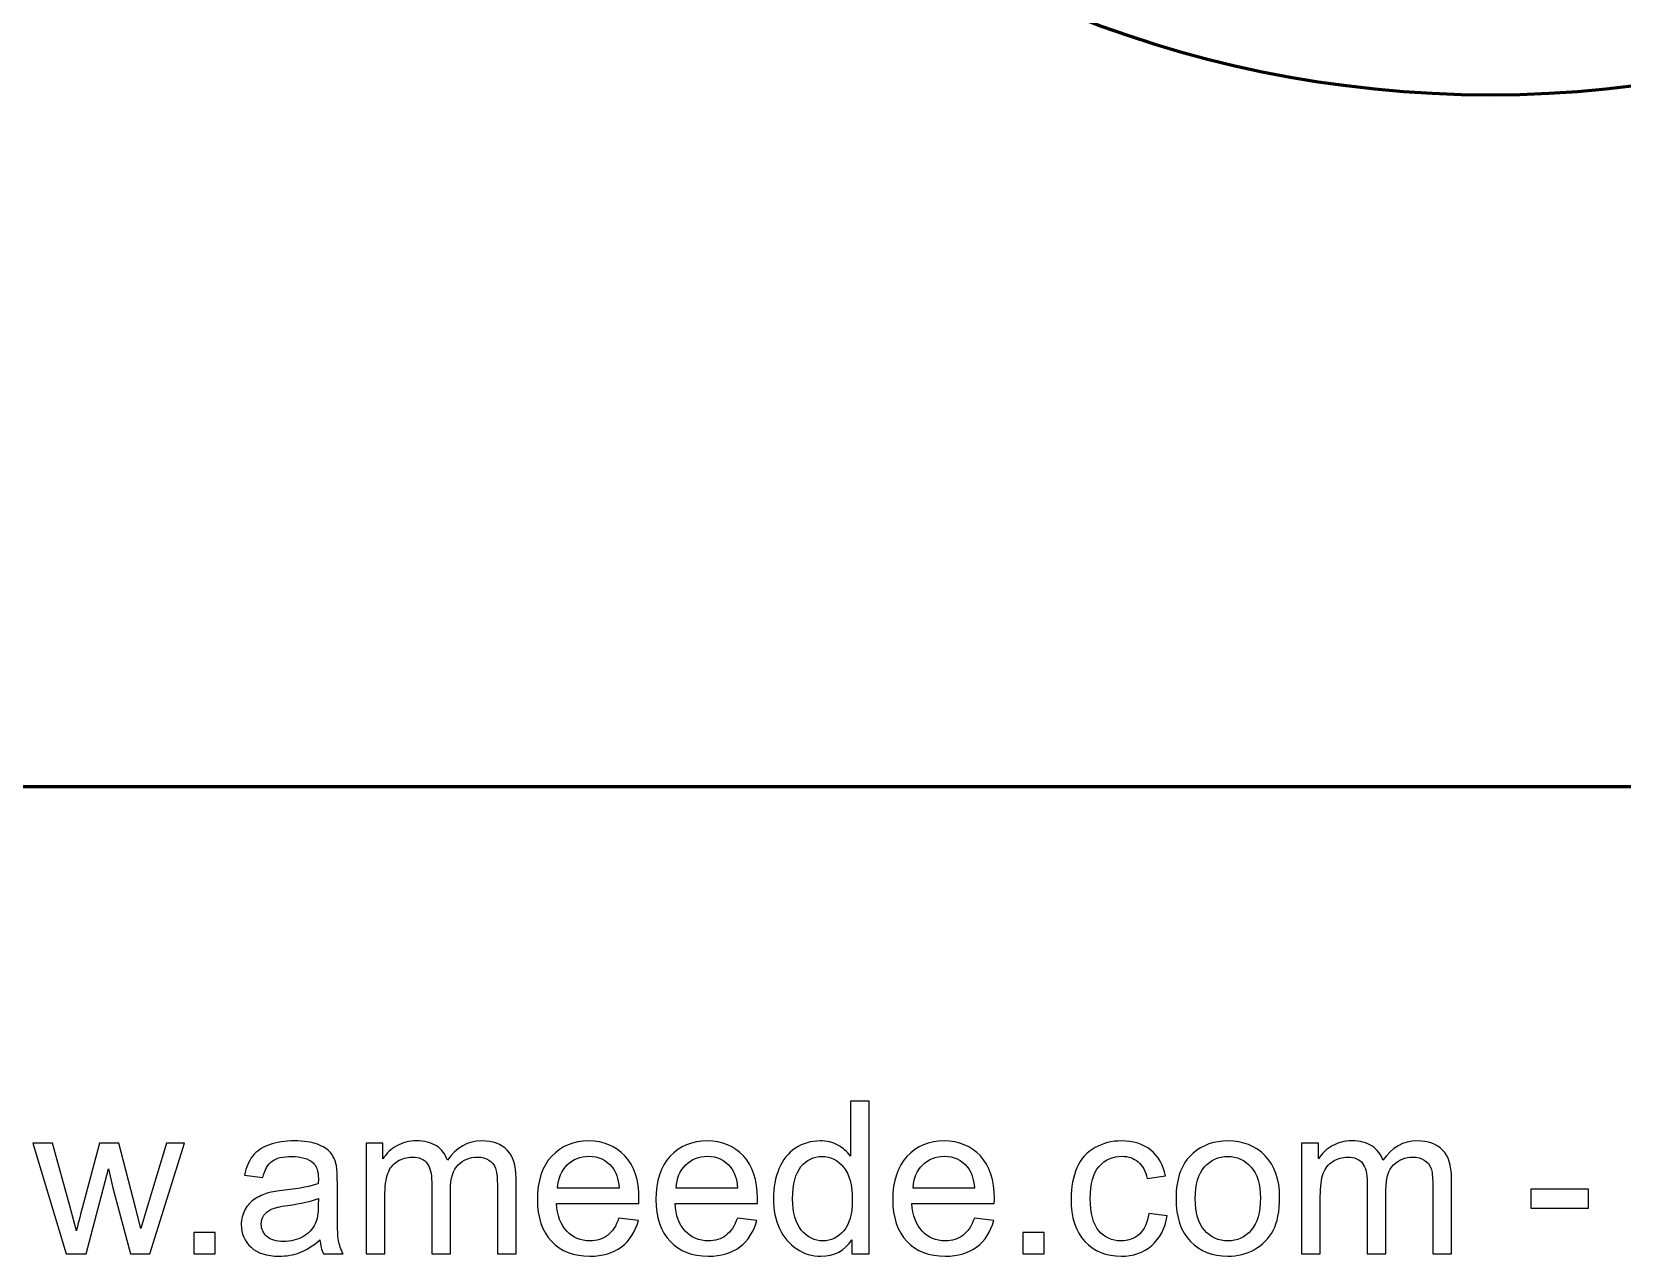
# Model space of a CAD drawing. Header units: millimetres. Extents: x -185 to 167, y -66 to 203.
# Drawn here: x 37.4 to 100.6, y -65.6 to -17 of the extents above; entities that cross this region are included whole.
import ezdxf

# ---------------------------------------------------------------- set-up
doc = ezdxf.new("R2010")
doc.units = ezdxf.units.MM
doc.header["$MEASUREMENT"] = 0
doc.layers.add('Layer 1', color=7, linetype='Continuous')

msp = doc.modelspace()

# ---------------------------------------------------------------- linework, layer by layer
at = {"layer": 'Layer 1', "color": 150, "lineweight": 60}
msp.add_open_spline([(140.3627, 25.5031), (140.3627, 50.3559), (120.2156, 70.5031), (95.3628, 70.5031), (95.3628, 70.5031), (70.51, 70.5031), (50.3628, 50.356), (50.3627, 25.5032), (50.3627, 25.5032), (50.3626, 0.6504), (70.5097, -19.4968), (95.3625, -19.4969), (95.3625, -19.4969), (120.2153, -19.497), (140.3626, 0.6501), (140.3627, 25.5029)], degree=3, knots=[0, 0, 0, 0, 0.2, 0.2, 0.2, 0.2, 0.4, 0.4, 0.4, 0.4, 0.6, 0.6, 0.6, 0.6, 1, 1, 1, 1], dxfattribs=at)
msp.add_open_spline([(135.3627, -46.9969), (135.3627, -46.9969), (-154.6373, -46.9969), (-154.6373, -46.9969)], degree=3, dxfattribs=at)
at = {"layer": 'Layer 1', "color": 7}
for points, knots in [([(69.9771, -65.5563), (69.9771, -65.5563), (69.9771, -64.9989), (69.9771, -64.9989), (69.9771, -64.9989), (69.6992, -65.4321), (69.2899, -65.6494), (68.7495, -65.6494), (68.7495, -65.6494), (68.3995, -65.6494), (68.0778, -65.5535), (67.7857, -65.3602), (67.7857, -65.3602), (67.4922, -65.1682), (67.265, -64.8987), (67.1027, -64.5544), (67.1027, -64.5544), (66.9418, -64.2087), (66.8614, -63.8122), (66.8614, -63.3634), (66.8614, -63.3634), (66.8614, -62.926), (66.9348, -62.5295), (67.0801, -62.1724), (67.0801, -62.1724), (67.2269, -61.8168), (67.4456, -61.5431), (67.7377, -61.354), (67.7377, -61.354), (68.0284, -61.1635), (68.3558, -61.0689), (68.7156, -61.0689), (68.7156, -61.0689), (68.9809, -61.0689), (69.2166, -61.1254), (69.4226, -61.2369), (69.4226, -61.2369), (69.6286, -61.3484), (69.7965, -61.4951), (69.9263, -61.6743), (69.9263, -61.6743), (69.9263, -61.6743), (69.9263, -59.4941), (69.9263, -59.4941), (69.9263, -59.4941), (69.9263, -59.4941), (70.6714, -59.4941), (70.6714, -59.4941), (70.6714, -59.4941), (70.6714, -59.4941), (70.6714, -65.5563), (70.6714, -65.5563), (70.6714, -65.5563), (70.6714, -65.5563), (69.9771, -65.5563), (69.9771, -65.5563)], [0, 0, 0, 0, 0.0666667, 0.0666667, 0.0666667, 0.0666667, 0.1333333, 0.1333333, 0.1333333, 0.1333333, 0.2, 0.2, 0.2, 0.2, 0.2666667, 0.2666667, 0.2666667, 0.2666667, 0.3333333, 0.3333333, 0.3333333, 0.3333333, 0.4, 0.4, 0.4, 0.4, 0.4666667, 0.4666667, 0.4666667, 0.4666667, 0.5333333, 0.5333333, 0.5333333, 0.5333333, 0.6, 0.6, 0.6, 0.6, 0.6666667, 0.6666667, 0.6666667, 0.6666667, 0.7333333, 0.7333333, 0.7333333, 0.7333333, 0.8, 0.8, 0.8, 0.8, 0.8666667, 0.8666667, 0.8666667, 0.8666667, 1, 1, 1, 1]), ([(38.7519, -65.5563), (38.7519, -65.5563), (37.4241, -61.1621), (37.4241, -61.1621), (37.4241, -61.1621), (37.4241, -61.1621), (38.203, -61.1621), (38.203, -61.1621), (38.203, -61.1621), (38.203, -61.1621), (38.9043, -63.6979), (38.9043, -63.6979), (38.9043, -63.6979), (38.9043, -63.6979), (39.1527, -64.6419), (39.1527, -64.6419), (39.1527, -64.6419), (39.1626, -64.5953), (39.2388, -64.2934), (39.3799, -63.736), (39.3799, -63.736), (39.3799, -63.736), (40.0756, -61.1621), (40.0756, -61.1621), (40.0756, -61.1621), (40.0756, -61.1621), (40.839, -61.1621), (40.839, -61.1621), (40.839, -61.1621), (40.839, -61.1621), (41.5008, -63.7134), (41.5008, -63.7134), (41.5008, -63.7134), (41.5008, -63.7134), (41.7167, -64.5502), (41.7167, -64.5502), (41.7167, -64.5502), (41.7167, -64.5502), (41.9693, -63.7021), (41.9693, -63.7021), (41.9693, -63.7021), (41.9693, -63.7021), (42.7285, -61.1621), (42.7285, -61.1621), (42.7285, -61.1621), (42.7285, -61.1621), (43.4524, -61.1621), (43.4524, -61.1621), (43.4524, -61.1621), (43.4524, -61.1621), (42.0737, -65.5563), (42.0737, -65.5563), (42.0737, -65.5563), (42.0737, -65.5563), (41.3032, -65.5563), (41.3032, -65.5563), (41.3032, -65.5563), (41.3032, -65.5563), (40.6061, -62.9274), (40.6061, -62.9274), (40.6061, -62.9274), (40.6061, -62.9274), (40.4297, -62.1753), (40.4297, -62.1753), (40.4297, -62.1753), (40.4297, -62.1753), (39.5407, -65.5563), (39.5407, -65.5563), (39.5407, -65.5563), (39.5407, -65.5563), (38.7519, -65.5563), (38.7519, -65.5563)], [0, 0, 0, 0, 0.0526316, 0.0526316, 0.0526316, 0.0526316, 0.1052632, 0.1052632, 0.1052632, 0.1052632, 0.1578947, 0.1578947, 0.1578947, 0.1578947, 0.2105263, 0.2105263, 0.2105263, 0.2105263, 0.2631579, 0.2631579, 0.2631579, 0.2631579, 0.3157895, 0.3157895, 0.3157895, 0.3157895, 0.3684211, 0.3684211, 0.3684211, 0.3684211, 0.4210526, 0.4210526, 0.4210526, 0.4210526, 0.4736842, 0.4736842, 0.4736842, 0.4736842, 0.5263158, 0.5263158, 0.5263158, 0.5263158, 0.5789474, 0.5789474, 0.5789474, 0.5789474, 0.6315789, 0.6315789, 0.6315789, 0.6315789, 0.6842105, 0.6842105, 0.6842105, 0.6842105, 0.7368421, 0.7368421, 0.7368421, 0.7368421, 0.7894737, 0.7894737, 0.7894737, 0.7894737, 0.8421053, 0.8421053, 0.8421053, 0.8421053, 0.8947368, 0.8947368, 0.8947368, 0.8947368, 1, 1, 1, 1]), ([(48.8315, -65.006), (48.5549, -65.2416), (48.2882, -65.4067), (48.0328, -65.5041), (48.0328, -65.5041), (47.7774, -65.6015), (47.5037, -65.6494), (47.2101, -65.6494), (47.2101, -65.6494), (46.7275, -65.6494), (46.3564, -65.5323), (46.0968, -65.2967), (46.0968, -65.2967), (45.8371, -65.0624), (45.7073, -64.7618), (45.7073, -64.3964), (45.7073, -64.3964), (45.7073, -64.1819), (45.7567, -63.9857), (45.8541, -63.8079), (45.8541, -63.8079), (45.9528, -63.6301), (46.0812, -63.489), (46.2393, -63.3818), (46.2393, -63.3818), (46.3987, -63.2745), (46.5765, -63.1927), (46.7755, -63.1376), (46.7755, -63.1376), (46.9223, -63.0995), (47.1438, -63.0629), (47.4387, -63.0262), (47.4387, -63.0262), (48.0399, -62.9556), (48.4844, -62.8695), (48.768, -62.7708), (48.768, -62.7708), (48.7708, -62.6692), (48.7722, -62.6042), (48.7722, -62.5774), (48.7722, -62.5774), (48.7722, -62.2755), (48.7017, -62.0624), (48.5606, -61.9382), (48.5606, -61.9382), (48.3701, -61.7703), (48.0864, -61.687), (47.7111, -61.687), (47.7111, -61.687), (47.3597, -61.687), (47.1001, -61.7491), (46.9336, -61.8719), (46.9336, -61.8719), (46.7656, -61.9946), (46.6429, -62.212), (46.5624, -62.5252), (46.5624, -62.5252), (46.5624, -62.5252), (45.8343, -62.4236), (45.8343, -62.4236), (45.8343, -62.4236), (45.9006, -62.1118), (46.0093, -61.8592), (46.1617, -61.6673), (46.1617, -61.6673), (46.3141, -61.4754), (46.5342, -61.3286), (46.8221, -61.2242), (46.8221, -61.2242), (47.1085, -61.1212), (47.443, -61.0689), (47.8212, -61.0689), (47.8212, -61.0689), (48.1965, -61.0689), (48.5027, -61.1127), (48.7384, -61.2016), (48.7384, -61.2016), (48.9726, -61.2905), (49.1462, -61.4006), (49.2563, -61.5346), (49.2563, -61.5346), (49.3663, -61.6687), (49.4439, -61.838), (49.4891, -62.0426), (49.4891, -62.0426), (49.5131, -62.1696), (49.5258, -62.3982), (49.5258, -62.727), (49.5258, -62.727), (49.5258, -62.727), (49.5258, -63.7148), (49.5258, -63.7148), (49.5258, -63.7148), (49.5258, -64.4048), (49.5413, -64.8409), (49.5723, -65.0257), (49.5723, -65.0257), (49.602, -65.2106), (49.6641, -65.387), (49.7544, -65.5563), (49.7544, -65.5563), (49.7544, -65.5563), (48.9754, -65.5563), (48.9754, -65.5563), (48.9754, -65.5563), (48.9007, -65.3997), (48.8527, -65.2162), (48.8315, -65.006)], [0, 0, 0, 0, 0.0357143, 0.0357143, 0.0357143, 0.0357143, 0.0714286, 0.0714286, 0.0714286, 0.0714286, 0.1071429, 0.1071429, 0.1071429, 0.1071429, 0.1428571, 0.1428571, 0.1428571, 0.1428571, 0.1785714, 0.1785714, 0.1785714, 0.1785714, 0.2142857, 0.2142857, 0.2142857, 0.2142857, 0.25, 0.25, 0.25, 0.25, 0.2857143, 0.2857143, 0.2857143, 0.2857143, 0.3214286, 0.3214286, 0.3214286, 0.3214286, 0.3571429, 0.3571429, 0.3571429, 0.3571429, 0.3928571, 0.3928571, 0.3928571, 0.3928571, 0.4285714, 0.4285714, 0.4285714, 0.4285714, 0.4642857, 0.4642857, 0.4642857, 0.4642857, 0.5, 0.5, 0.5, 0.5, 0.5357143, 0.5357143, 0.5357143, 0.5357143, 0.5714286, 0.5714286, 0.5714286, 0.5714286, 0.6071429, 0.6071429, 0.6071429, 0.6071429, 0.6428571, 0.6428571, 0.6428571, 0.6428571, 0.6785714, 0.6785714, 0.6785714, 0.6785714, 0.7142857, 0.7142857, 0.7142857, 0.7142857, 0.75, 0.75, 0.75, 0.75, 0.7857143, 0.7857143, 0.7857143, 0.7857143, 0.8214286, 0.8214286, 0.8214286, 0.8214286, 0.8571429, 0.8571429, 0.8571429, 0.8571429, 0.8928571, 0.8928571, 0.8928571, 0.8928571, 0.9285714, 0.9285714, 0.9285714, 0.9285714, 1, 1, 1, 1]), ([(50.6702, -65.5563), (50.6702, -65.5563), (50.6702, -61.1621), (50.6702, -61.1621), (50.6702, -61.1621), (50.6702, -61.1621), (51.3391, -61.1621), (51.3391, -61.1621), (51.3391, -61.1621), (51.3391, -61.1621), (51.3391, -61.783), (51.3391, -61.783), (51.3391, -61.783), (51.4759, -61.5685), (51.6594, -61.3949), (51.888, -61.2651), (51.888, -61.2651), (52.1166, -61.1339), (52.3762, -61.0689), (52.6683, -61.0689), (52.6683, -61.0689), (52.9929, -61.0689), (53.2596, -61.1367), (53.467, -61.2707), (53.467, -61.2707), (53.6745, -61.4062), (53.8212, -61.5939), (53.9059, -61.8366), (53.9059, -61.8366), (54.2558, -61.3244), (54.7088, -61.0689), (55.2676, -61.0689), (55.2676, -61.0689), (55.7051, -61.0689), (56.0423, -61.1889), (56.2766, -61.4302), (56.2766, -61.4302), (56.5122, -61.6715), (56.6308, -62.0426), (56.6308, -62.5436), (56.6308, -62.5436), (56.6308, -62.5436), (56.6308, -65.5563), (56.6308, -65.5563), (56.6308, -65.5563), (56.6308, -65.5563), (55.8857, -65.5563), (55.8857, -65.5563), (55.8857, -65.5563), (55.8857, -65.5563), (55.8857, -62.7905), (55.8857, -62.7905), (55.8857, -62.7905), (55.8857, -62.4942), (55.8603, -62.2797), (55.8123, -62.1485), (55.8123, -62.1485), (55.7643, -62.0172), (55.6768, -61.9128), (55.5484, -61.8324), (55.5484, -61.8324), (55.4214, -61.7519), (55.2719, -61.7124), (55.1011, -61.7124), (55.1011, -61.7124), (54.7907, -61.7124), (54.5338, -61.8154), (54.3292, -62.02), (54.3292, -62.02), (54.1246, -62.2261), (54.023, -62.5549), (54.023, -63.0064), (54.023, -63.0064), (54.023, -63.0064), (54.023, -65.5563), (54.023, -65.5563), (54.023, -65.5563), (54.023, -65.5563), (53.2779, -65.5563), (53.2779, -65.5563), (53.2779, -65.5563), (53.2779, -65.5563), (53.2779, -62.7044), (53.2779, -62.7044), (53.2779, -62.7044), (53.2779, -62.3742), (53.2173, -62.1259), (53.0959, -61.9608), (53.0959, -61.9608), (52.9746, -61.7957), (52.7756, -61.7124), (52.5004, -61.7124), (52.5004, -61.7124), (52.2916, -61.7124), (52.0983, -61.7675), (51.9205, -61.8775), (51.9205, -61.8775), (51.7427, -61.9876), (51.6142, -62.1485), (51.5338, -62.3615), (51.5338, -62.3615), (51.4548, -62.5732), (51.4153, -62.8794), (51.4153, -63.2788), (51.4153, -63.2788), (51.4153, -63.2788), (51.4153, -65.5563), (51.4153, -65.5563), (51.4153, -65.5563), (51.4153, -65.5563), (50.6702, -65.5563), (50.6702, -65.5563)], [0, 0, 0, 0, 0.0344828, 0.0344828, 0.0344828, 0.0344828, 0.0689655, 0.0689655, 0.0689655, 0.0689655, 0.1034483, 0.1034483, 0.1034483, 0.1034483, 0.137931, 0.137931, 0.137931, 0.137931, 0.1724138, 0.1724138, 0.1724138, 0.1724138, 0.2068966, 0.2068966, 0.2068966, 0.2068966, 0.2413793, 0.2413793, 0.2413793, 0.2413793, 0.2758621, 0.2758621, 0.2758621, 0.2758621, 0.3103448, 0.3103448, 0.3103448, 0.3103448, 0.3448276, 0.3448276, 0.3448276, 0.3448276, 0.3793103, 0.3793103, 0.3793103, 0.3793103, 0.4137931, 0.4137931, 0.4137931, 0.4137931, 0.4482759, 0.4482759, 0.4482759, 0.4482759, 0.4827586, 0.4827586, 0.4827586, 0.4827586, 0.5172414, 0.5172414, 0.5172414, 0.5172414, 0.5517241, 0.5517241, 0.5517241, 0.5517241, 0.5862069, 0.5862069, 0.5862069, 0.5862069, 0.6206897, 0.6206897, 0.6206897, 0.6206897, 0.6551724, 0.6551724, 0.6551724, 0.6551724, 0.6896552, 0.6896552, 0.6896552, 0.6896552, 0.7241379, 0.7241379, 0.7241379, 0.7241379, 0.7586207, 0.7586207, 0.7586207, 0.7586207, 0.7931034, 0.7931034, 0.7931034, 0.7931034, 0.8275862, 0.8275862, 0.8275862, 0.8275862, 0.862069, 0.862069, 0.862069, 0.862069, 0.8965517, 0.8965517, 0.8965517, 0.8965517, 0.9310345, 0.9310345, 0.9310345, 0.9310345, 1, 1, 1, 1]), ([(60.7202, -64.1339), (60.7202, -64.1339), (61.4907, -64.2355), (61.4907, -64.2355), (61.4907, -64.2355), (61.3707, -64.6828), (61.1464, -65.0314), (60.819, -65.2783), (60.819, -65.2783), (60.4916, -65.5253), (60.0739, -65.6494), (59.5645, -65.6494), (59.5645, -65.6494), (58.9239, -65.6494), (58.4159, -65.4519), (58.0405, -65.0568), (58.0405, -65.0568), (57.6651, -64.6631), (57.4775, -64.1085), (57.4775, -63.3959), (57.4775, -63.3959), (57.4775, -62.6593), (57.6666, -62.0864), (58.0461, -61.68), (58.0461, -61.68), (58.4257, -61.2721), (58.9182, -61.0689), (59.5236, -61.0689), (59.5236, -61.0689), (60.1092, -61.0689), (60.5876, -61.2679), (60.9587, -61.6673), (60.9587, -61.6673), (61.3298, -62.0666), (61.5161, -62.6282), (61.5161, -63.3521), (61.5161, -63.3521), (61.5161, -63.3959), (61.5147, -63.4622), (61.5119, -63.5497), (61.5119, -63.5497), (61.5119, -63.5497), (58.2395, -63.5497), (58.2395, -63.5497), (58.2395, -63.5497), (58.2677, -64.0309), (58.4032, -64.4006), (58.6487, -64.656), (58.6487, -64.656), (58.8928, -64.9114), (59.199, -65.0398), (59.5645, -65.0398), (59.5645, -65.0398), (59.8369, -65.0398), (60.0697, -64.9679), (60.2616, -64.8239), (60.2616, -64.8239), (60.4549, -64.68), (60.6073, -64.45), (60.7202, -64.1339)], [0, 0, 0, 0, 0.0625, 0.0625, 0.0625, 0.0625, 0.125, 0.125, 0.125, 0.125, 0.1875, 0.1875, 0.1875, 0.1875, 0.25, 0.25, 0.25, 0.25, 0.3125, 0.3125, 0.3125, 0.3125, 0.375, 0.375, 0.375, 0.375, 0.4375, 0.4375, 0.4375, 0.4375, 0.5, 0.5, 0.5, 0.5, 0.5625, 0.5625, 0.5625, 0.5625, 0.625, 0.625, 0.625, 0.625, 0.6875, 0.6875, 0.6875, 0.6875, 0.75, 0.75, 0.75, 0.75, 0.8125, 0.8125, 0.8125, 0.8125, 0.875, 0.875, 0.875, 0.875, 1, 1, 1, 1]), ([(65.4291, -64.1339), (65.4291, -64.1339), (66.1996, -64.2355), (66.1996, -64.2355), (66.1996, -64.2355), (66.0796, -64.6828), (65.8553, -65.0314), (65.5279, -65.2783), (65.5279, -65.2783), (65.2005, -65.5253), (64.7828, -65.6494), (64.2734, -65.6494), (64.2734, -65.6494), (63.6328, -65.6494), (63.1248, -65.4519), (62.7494, -65.0568), (62.7494, -65.0568), (62.374, -64.6631), (62.1864, -64.1085), (62.1864, -63.3959), (62.1864, -63.3959), (62.1864, -62.6593), (62.3755, -62.0864), (62.755, -61.68), (62.755, -61.68), (63.1346, -61.2721), (63.6271, -61.0689), (64.2325, -61.0689), (64.2325, -61.0689), (64.8181, -61.0689), (65.2965, -61.2679), (65.6676, -61.6673), (65.6676, -61.6673), (66.0387, -62.0666), (66.225, -62.6282), (66.225, -63.3521), (66.225, -63.3521), (66.225, -63.3959), (66.2236, -63.4622), (66.2208, -63.5497), (66.2208, -63.5497), (66.2208, -63.5497), (62.9484, -63.5497), (62.9484, -63.5497), (62.9484, -63.5497), (62.9766, -64.0309), (63.1121, -64.4006), (63.3576, -64.656), (63.3576, -64.656), (63.6017, -64.9114), (63.9079, -65.0398), (64.2734, -65.0398), (64.2734, -65.0398), (64.5458, -65.0398), (64.7786, -64.9679), (64.9705, -64.8239), (64.9705, -64.8239), (65.1638, -64.68), (65.3162, -64.45), (65.4291, -64.1339)], [0, 0, 0, 0, 0.0625, 0.0625, 0.0625, 0.0625, 0.125, 0.125, 0.125, 0.125, 0.1875, 0.1875, 0.1875, 0.1875, 0.25, 0.25, 0.25, 0.25, 0.3125, 0.3125, 0.3125, 0.3125, 0.375, 0.375, 0.375, 0.375, 0.4375, 0.4375, 0.4375, 0.4375, 0.5, 0.5, 0.5, 0.5, 0.5625, 0.5625, 0.5625, 0.5625, 0.625, 0.625, 0.625, 0.625, 0.6875, 0.6875, 0.6875, 0.6875, 0.75, 0.75, 0.75, 0.75, 0.8125, 0.8125, 0.8125, 0.8125, 0.875, 0.875, 0.875, 0.875, 1, 1, 1, 1]), ([(74.8469, -64.1339), (74.8469, -64.1339), (75.6174, -64.2355), (75.6174, -64.2355), (75.6174, -64.2355), (75.4974, -64.6828), (75.2731, -65.0314), (74.9457, -65.2783), (74.9457, -65.2783), (74.6183, -65.5253), (74.2006, -65.6494), (73.6912, -65.6494), (73.6912, -65.6494), (73.0506, -65.6494), (72.5426, -65.4519), (72.1672, -65.0568), (72.1672, -65.0568), (71.7918, -64.6631), (71.6042, -64.1085), (71.6042, -63.3959), (71.6042, -63.3959), (71.6042, -62.6593), (71.7933, -62.0864), (72.1728, -61.68), (72.1728, -61.68), (72.5524, -61.2721), (73.0449, -61.0689), (73.6503, -61.0689), (73.6503, -61.0689), (74.2359, -61.0689), (74.7143, -61.2679), (75.0854, -61.6673), (75.0854, -61.6673), (75.4565, -62.0666), (75.6428, -62.6282), (75.6428, -63.3521), (75.6428, -63.3521), (75.6428, -63.3959), (75.6414, -63.4622), (75.6386, -63.5497), (75.6386, -63.5497), (75.6386, -63.5497), (72.3662, -63.5497), (72.3662, -63.5497), (72.3662, -63.5497), (72.3944, -64.0309), (72.5299, -64.4006), (72.7754, -64.656), (72.7754, -64.656), (73.0195, -64.9114), (73.3257, -65.0398), (73.6912, -65.0398), (73.6912, -65.0398), (73.9636, -65.0398), (74.1964, -64.9679), (74.3883, -64.8239), (74.3883, -64.8239), (74.5816, -64.68), (74.734, -64.45), (74.8469, -64.1339)], [0, 0, 0, 0, 0.0625, 0.0625, 0.0625, 0.0625, 0.125, 0.125, 0.125, 0.125, 0.1875, 0.1875, 0.1875, 0.1875, 0.25, 0.25, 0.25, 0.25, 0.3125, 0.3125, 0.3125, 0.3125, 0.375, 0.375, 0.375, 0.375, 0.4375, 0.4375, 0.4375, 0.4375, 0.5, 0.5, 0.5, 0.5, 0.5625, 0.5625, 0.5625, 0.5625, 0.625, 0.625, 0.625, 0.625, 0.6875, 0.6875, 0.6875, 0.6875, 0.75, 0.75, 0.75, 0.75, 0.8125, 0.8125, 0.8125, 0.8125, 0.875, 0.875, 0.875, 0.875, 1, 1, 1, 1]), ([(81.7811, -63.9476), (81.7811, -63.9476), (82.5092, -64.0492), (82.5092, -64.0492), (82.5092, -64.0492), (82.4288, -64.5502), (82.2256, -64.9411), (81.8968, -65.2247), (81.8968, -65.2247), (81.568, -65.5083), (81.163, -65.6494), (80.6847, -65.6494), (80.6847, -65.6494), (80.085, -65.6494), (79.6023, -65.4533), (79.2383, -65.061), (79.2383, -65.061), (78.8728, -64.6687), (78.6908, -64.1071), (78.6908, -63.3761), (78.6908, -63.3761), (78.6908, -62.902), (78.7698, -62.4885), (78.9264, -62.1329), (78.9264, -62.1329), (79.0831, -61.7787), (79.3215, -61.512), (79.6433, -61.3357), (79.6433, -61.3357), (79.9636, -61.1578), (80.3121, -61.0689), (80.6903, -61.0689), (80.6903, -61.0689), (81.1659, -61.0689), (81.5567, -61.1889), (81.8587, -61.4302), (81.8587, -61.4302), (82.1621, -61.6715), (82.3568, -62.0144), (82.4415, -62.4575), (82.4415, -62.4575), (82.4415, -62.4575), (81.7218, -62.5676), (81.7218, -62.5676), (81.7218, -62.5676), (81.6527, -62.2726), (81.5313, -62.0511), (81.355, -61.9015), (81.355, -61.9015), (81.18, -61.7533), (80.9683, -61.6786), (80.72, -61.6786), (80.72, -61.6786), (80.3446, -61.6786), (80.0398, -61.8126), (79.8041, -62.0807), (79.8041, -62.0807), (79.5699, -62.3502), (79.4528, -62.7736), (79.4528, -63.355), (79.4528, -63.355), (79.4528, -63.9448), (79.5657, -64.3724), (79.7914, -64.6391), (79.7914, -64.6391), (80.0186, -64.9058), (80.3136, -65.0398), (80.6762, -65.0398), (80.6762, -65.0398), (80.9697, -65.0398), (81.2138, -64.9509), (81.4086, -64.7717), (81.4086, -64.7717), (81.6047, -64.5939), (81.7289, -64.3188), (81.7811, -63.9476)], [0, 0, 0, 0, 0.05, 0.05, 0.05, 0.05, 0.1, 0.1, 0.1, 0.1, 0.15, 0.15, 0.15, 0.15, 0.2, 0.2, 0.2, 0.2, 0.25, 0.25, 0.25, 0.25, 0.3, 0.3, 0.3, 0.3, 0.35, 0.35, 0.35, 0.35, 0.4, 0.4, 0.4, 0.4, 0.45, 0.45, 0.45, 0.45, 0.5, 0.5, 0.5, 0.5, 0.55, 0.55, 0.55, 0.55, 0.6, 0.6, 0.6, 0.6, 0.65, 0.65, 0.65, 0.65, 0.7, 0.7, 0.7, 0.7, 0.75, 0.75, 0.75, 0.75, 0.8, 0.8, 0.8, 0.8, 0.85, 0.85, 0.85, 0.85, 0.9, 0.9, 0.9, 0.9, 1, 1, 1, 1]), ([(82.8649, -63.3592), (82.8649, -62.5478), (83.0907, -61.9467), (83.5436, -61.5558), (83.5436, -61.5558), (83.9204, -61.2312), (84.3819, -61.0689), (84.9251, -61.0689), (84.9251, -61.0689), (85.5277, -61.0689), (86.0216, -61.2665), (86.4054, -61.6616), (86.4054, -61.6616), (86.7878, -62.0553), (86.9797, -62.6014), (86.9797, -63.2971), (86.9797, -63.2971), (86.9797, -63.8615), (86.8951, -64.3046), (86.7257, -64.6278), (86.7257, -64.6278), (86.5564, -64.9509), (86.3094, -65.2021), (85.9849, -65.3813), (85.9849, -65.3813), (85.6617, -65.5605), (85.3075, -65.6494), (84.9251, -65.6494), (84.9251, -65.6494), (84.3099, -65.6494), (83.8132, -65.4533), (83.4336, -65.0596), (83.4336, -65.0596), (83.054, -64.6659), (82.8649, -64.0986), (82.8649, -63.3592)], [0, 0, 0, 0, 0.1, 0.1, 0.1, 0.1, 0.2, 0.2, 0.2, 0.2, 0.3, 0.3, 0.3, 0.3, 0.4, 0.4, 0.4, 0.4, 0.5, 0.5, 0.5, 0.5, 0.6, 0.6, 0.6, 0.6, 0.7, 0.7, 0.7, 0.7, 0.8, 0.8, 0.8, 0.8, 1, 1, 1, 1]), ([(87.8532, -65.5563), (87.8532, -65.5563), (87.8532, -61.1621), (87.8532, -61.1621), (87.8532, -61.1621), (87.8532, -61.1621), (88.5221, -61.1621), (88.5221, -61.1621), (88.5221, -61.1621), (88.5221, -61.1621), (88.5221, -61.783), (88.5221, -61.783), (88.5221, -61.783), (88.6589, -61.5685), (88.8424, -61.3949), (89.071, -61.2651), (89.071, -61.2651), (89.2996, -61.1339), (89.5592, -61.0689), (89.8513, -61.0689), (89.8513, -61.0689), (90.1759, -61.0689), (90.4426, -61.1367), (90.65, -61.2707), (90.65, -61.2707), (90.8575, -61.4062), (91.0042, -61.5939), (91.0889, -61.8366), (91.0889, -61.8366), (91.4388, -61.3244), (91.8918, -61.0689), (92.4506, -61.0689), (92.4506, -61.0689), (92.8881, -61.0689), (93.2253, -61.1889), (93.4596, -61.4302), (93.4596, -61.4302), (93.6952, -61.6715), (93.8138, -62.0426), (93.8138, -62.5436), (93.8138, -62.5436), (93.8138, -62.5436), (93.8138, -65.5563), (93.8138, -65.5563), (93.8138, -65.5563), (93.8138, -65.5563), (93.0687, -65.5563), (93.0687, -65.5563), (93.0687, -65.5563), (93.0687, -65.5563), (93.0687, -62.7905), (93.0687, -62.7905), (93.0687, -62.7905), (93.0687, -62.4942), (93.0433, -62.2797), (92.9953, -62.1485), (92.9953, -62.1485), (92.9473, -62.0172), (92.8598, -61.9128), (92.7314, -61.8324), (92.7314, -61.8324), (92.6044, -61.7519), (92.4549, -61.7124), (92.2841, -61.7124), (92.2841, -61.7124), (91.9737, -61.7124), (91.7168, -61.8154), (91.5122, -62.02), (91.5122, -62.02), (91.3076, -62.2261), (91.206, -62.5549), (91.206, -63.0064), (91.206, -63.0064), (91.206, -63.0064), (91.206, -65.5563), (91.206, -65.5563), (91.206, -65.5563), (91.206, -65.5563), (90.4609, -65.5563), (90.4609, -65.5563), (90.4609, -65.5563), (90.4609, -65.5563), (90.4609, -62.7044), (90.4609, -62.7044), (90.4609, -62.7044), (90.4609, -62.3742), (90.4003, -62.1259), (90.2789, -61.9608), (90.2789, -61.9608), (90.1576, -61.7957), (89.9586, -61.7124), (89.6834, -61.7124), (89.6834, -61.7124), (89.4746, -61.7124), (89.2813, -61.7675), (89.1035, -61.8775), (89.1035, -61.8775), (88.9257, -61.9876), (88.7972, -62.1485), (88.7168, -62.3615), (88.7168, -62.3615), (88.6378, -62.5732), (88.5983, -62.8794), (88.5983, -63.2788), (88.5983, -63.2788), (88.5983, -63.2788), (88.5983, -65.5563), (88.5983, -65.5563), (88.5983, -65.5563), (88.5983, -65.5563), (87.8532, -65.5563), (87.8532, -65.5563)], [0, 0, 0, 0, 0.0344828, 0.0344828, 0.0344828, 0.0344828, 0.0689655, 0.0689655, 0.0689655, 0.0689655, 0.1034483, 0.1034483, 0.1034483, 0.1034483, 0.137931, 0.137931, 0.137931, 0.137931, 0.1724138, 0.1724138, 0.1724138, 0.1724138, 0.2068966, 0.2068966, 0.2068966, 0.2068966, 0.2413793, 0.2413793, 0.2413793, 0.2413793, 0.2758621, 0.2758621, 0.2758621, 0.2758621, 0.3103448, 0.3103448, 0.3103448, 0.3103448, 0.3448276, 0.3448276, 0.3448276, 0.3448276, 0.3793103, 0.3793103, 0.3793103, 0.3793103, 0.4137931, 0.4137931, 0.4137931, 0.4137931, 0.4482759, 0.4482759, 0.4482759, 0.4482759, 0.4827586, 0.4827586, 0.4827586, 0.4827586, 0.5172414, 0.5172414, 0.5172414, 0.5172414, 0.5517241, 0.5517241, 0.5517241, 0.5517241, 0.5862069, 0.5862069, 0.5862069, 0.5862069, 0.6206897, 0.6206897, 0.6206897, 0.6206897, 0.6551724, 0.6551724, 0.6551724, 0.6551724, 0.6896552, 0.6896552, 0.6896552, 0.6896552, 0.7241379, 0.7241379, 0.7241379, 0.7241379, 0.7586207, 0.7586207, 0.7586207, 0.7586207, 0.7931034, 0.7931034, 0.7931034, 0.7931034, 0.8275862, 0.8275862, 0.8275862, 0.8275862, 0.862069, 0.862069, 0.862069, 0.862069, 0.8965517, 0.8965517, 0.8965517, 0.8965517, 0.9310345, 0.9310345, 0.9310345, 0.9310345, 1, 1, 1, 1]), ([(58.2818, -62.9401), (58.2818, -62.9401), (60.7287, -62.9401), (60.7287, -62.9401), (60.7287, -62.9401), (60.6962, -62.5704), (60.6017, -62.2938), (60.4479, -62.1089), (60.4479, -62.1089), (60.2122, -61.8225), (59.9046, -61.6786), (59.5278, -61.6786), (59.5278, -61.6786), (59.1863, -61.6786), (58.8999, -61.7929), (58.667, -62.0215), (58.667, -62.0215), (58.4356, -62.2501), (58.3072, -62.5563), (58.2818, -62.9401)], [0, 0, 0, 0, 0.1666667, 0.1666667, 0.1666667, 0.1666667, 0.3333333, 0.3333333, 0.3333333, 0.3333333, 0.5, 0.5, 0.5, 0.5, 0.6666667, 0.6666667, 0.6666667, 0.6666667, 1, 1, 1, 1]), ([(62.9907, -62.9401), (62.9907, -62.9401), (65.4376, -62.9401), (65.4376, -62.9401), (65.4376, -62.9401), (65.4051, -62.5704), (65.3106, -62.2938), (65.1568, -62.1089), (65.1568, -62.1089), (64.9211, -61.8225), (64.6135, -61.6786), (64.2367, -61.6786), (64.2367, -61.6786), (63.8952, -61.6786), (63.6088, -61.7929), (63.3759, -62.0215), (63.3759, -62.0215), (63.1445, -62.2501), (63.0161, -62.5563), (62.9907, -62.9401)], [0, 0, 0, 0, 0.1666667, 0.1666667, 0.1666667, 0.1666667, 0.3333333, 0.3333333, 0.3333333, 0.3333333, 0.5, 0.5, 0.5, 0.5, 0.6666667, 0.6666667, 0.6666667, 0.6666667, 1, 1, 1, 1]), ([(67.6234, -63.3648), (67.6234, -63.9265), (67.7419, -64.3456), (67.9804, -64.6236), (67.9804, -64.6236), (68.2175, -64.9015), (68.4983, -65.0398), (68.8214, -65.0398), (68.8214, -65.0398), (69.1474, -65.0398), (69.424, -64.9072), (69.6526, -64.6419), (69.6526, -64.6419), (69.8798, -64.3766), (69.9941, -63.9716), (69.9941, -63.4269), (69.9941, -63.4269), (69.9941, -62.8286), (69.8784, -62.3883), (69.6455, -62.1075), (69.6455, -62.1075), (69.4141, -61.8267), (69.1277, -61.687), (68.7876, -61.687), (68.7876, -61.687), (68.456, -61.687), (68.1794, -61.8211), (67.9564, -62.0906), (67.9564, -62.0906), (67.7349, -62.3601), (67.6234, -62.7849), (67.6234, -63.3648)], [0, 0, 0, 0, 0.1111111, 0.1111111, 0.1111111, 0.1111111, 0.2222222, 0.2222222, 0.2222222, 0.2222222, 0.3333333, 0.3333333, 0.3333333, 0.3333333, 0.4444444, 0.4444444, 0.4444444, 0.4444444, 0.5555556, 0.5555556, 0.5555556, 0.5555556, 0.6666667, 0.6666667, 0.6666667, 0.6666667, 0.7777778, 0.7777778, 0.7777778, 0.7777778, 1, 1, 1, 1]), ([(72.4085, -62.9401), (72.4085, -62.9401), (74.8554, -62.9401), (74.8554, -62.9401), (74.8554, -62.9401), (74.8229, -62.5704), (74.7284, -62.2938), (74.5746, -62.1089), (74.5746, -62.1089), (74.3389, -61.8225), (74.0313, -61.6786), (73.6545, -61.6786), (73.6545, -61.6786), (73.313, -61.6786), (73.0266, -61.7929), (72.7937, -62.0215), (72.7937, -62.0215), (72.5623, -62.2501), (72.4339, -62.5563), (72.4085, -62.9401)], [0, 0, 0, 0, 0.1666667, 0.1666667, 0.1666667, 0.1666667, 0.3333333, 0.3333333, 0.3333333, 0.3333333, 0.5, 0.5, 0.5, 0.5, 0.6666667, 0.6666667, 0.6666667, 0.6666667, 1, 1, 1, 1]), ([(83.6269, -63.3606), (83.6269, -63.9222), (83.7497, -64.3427), (83.9952, -64.6207), (83.9952, -64.6207), (84.2422, -64.9001), (84.5512, -65.0398), (84.9251, -65.0398), (84.9251, -65.0398), (85.2948, -65.0398), (85.6025, -64.9001), (85.8494, -64.6193), (85.8494, -64.6193), (86.0949, -64.3385), (86.2177, -63.9109), (86.2177, -63.3366), (86.2177, -63.3366), (86.2177, -62.7947), (86.0935, -62.3841), (85.8466, -62.1061), (85.8466, -62.1061), (85.5996, -61.8267), (85.292, -61.687), (84.9251, -61.687), (84.9251, -61.687), (84.5512, -61.687), (84.2422, -61.8253), (83.9952, -62.1033), (83.9952, -62.1033), (83.7497, -62.3813), (83.6269, -62.8004), (83.6269, -63.3606)], [0, 0, 0, 0, 0.1111111, 0.1111111, 0.1111111, 0.1111111, 0.2222222, 0.2222222, 0.2222222, 0.2222222, 0.3333333, 0.3333333, 0.3333333, 0.3333333, 0.4444444, 0.4444444, 0.4444444, 0.4444444, 0.5555556, 0.5555556, 0.5555556, 0.5555556, 0.6666667, 0.6666667, 0.6666667, 0.6666667, 0.7777778, 0.7777778, 0.7777778, 0.7777778, 1, 1, 1, 1]), ([(96.962, -63.736), (96.962, -63.736), (96.962, -62.9909), (96.962, -62.9909), (96.962, -62.9909), (96.962, -62.9909), (99.2649, -62.9909), (99.2649, -62.9909), (99.2649, -62.9909), (99.2649, -62.9909), (99.2649, -63.736), (99.2649, -63.736), (99.2649, -63.736), (99.2649, -63.736), (96.962, -63.736), (96.962, -63.736)], [0, 0, 0, 0, 0.2, 0.2, 0.2, 0.2, 0.4, 0.4, 0.4, 0.4, 0.6, 0.6, 0.6, 0.6, 1, 1, 1, 1]), ([(48.7722, -63.355), (48.5013, -63.465), (48.0949, -63.5582), (47.553, -63.6344), (47.553, -63.6344), (47.2454, -63.6781), (47.0281, -63.7275), (46.9011, -63.7825), (46.9011, -63.7825), (46.7741, -63.8376), (46.6767, -63.918), (46.6076, -64.0224), (46.6076, -64.0224), (46.5384, -64.1282), (46.5032, -64.2454), (46.5032, -64.3752), (46.5032, -64.3752), (46.5032, -64.5713), (46.578, -64.7364), (46.7289, -64.8677), (46.7289, -64.8677), (46.8799, -64.9989), (47.1001, -65.0652), (47.3894, -65.0652), (47.3894, -65.0652), (47.6758, -65.0652), (47.9312, -65.0031), (48.1556, -64.8776), (48.1556, -64.8776), (48.3785, -64.7534), (48.5436, -64.5826), (48.6481, -64.3667), (48.6481, -64.3667), (48.7285, -64.1988), (48.768, -63.9519), (48.768, -63.6259), (48.768, -63.6259), (48.768, -63.6259), (48.7722, -63.355), (48.7722, -63.355)], [0, 0, 0, 0, 0.0909091, 0.0909091, 0.0909091, 0.0909091, 0.1818182, 0.1818182, 0.1818182, 0.1818182, 0.2727273, 0.2727273, 0.2727273, 0.2727273, 0.3636364, 0.3636364, 0.3636364, 0.3636364, 0.4545455, 0.4545455, 0.4545455, 0.4545455, 0.5454545, 0.5454545, 0.5454545, 0.5454545, 0.6363636, 0.6363636, 0.6363636, 0.6363636, 0.7272727, 0.7272727, 0.7272727, 0.7272727, 0.8181818, 0.8181818, 0.8181818, 0.8181818, 1, 1, 1, 1]), ([(43.8207, -65.5563), (43.8207, -65.5563), (43.8207, -64.7096), (43.8207, -64.7096), (43.8207, -64.7096), (43.8207, -64.7096), (44.6673, -64.7096), (44.6673, -64.7096), (44.6673, -64.7096), (44.6673, -64.7096), (44.6673, -65.5563), (44.6673, -65.5563), (44.6673, -65.5563), (44.6673, -65.5563), (43.8207, -65.5563), (43.8207, -65.5563)], [0, 0, 0, 0, 0.2, 0.2, 0.2, 0.2, 0.4, 0.4, 0.4, 0.4, 0.6, 0.6, 0.6, 0.6, 1, 1, 1, 1]), ([(76.7703, -65.5563), (76.7703, -65.5563), (76.7703, -64.7096), (76.7703, -64.7096), (76.7703, -64.7096), (76.7703, -64.7096), (77.6169, -64.7096), (77.6169, -64.7096), (77.6169, -64.7096), (77.6169, -64.7096), (77.6169, -65.5563), (77.6169, -65.5563), (77.6169, -65.5563), (77.6169, -65.5563), (76.7703, -65.5563), (76.7703, -65.5563)], [0, 0, 0, 0, 0.2, 0.2, 0.2, 0.2, 0.4, 0.4, 0.4, 0.4, 0.6, 0.6, 0.6, 0.6, 1, 1, 1, 1])]:
    msp.add_open_spline(points, degree=3, knots=knots, dxfattribs=at)

doc.saveas('drawing.dxf')
